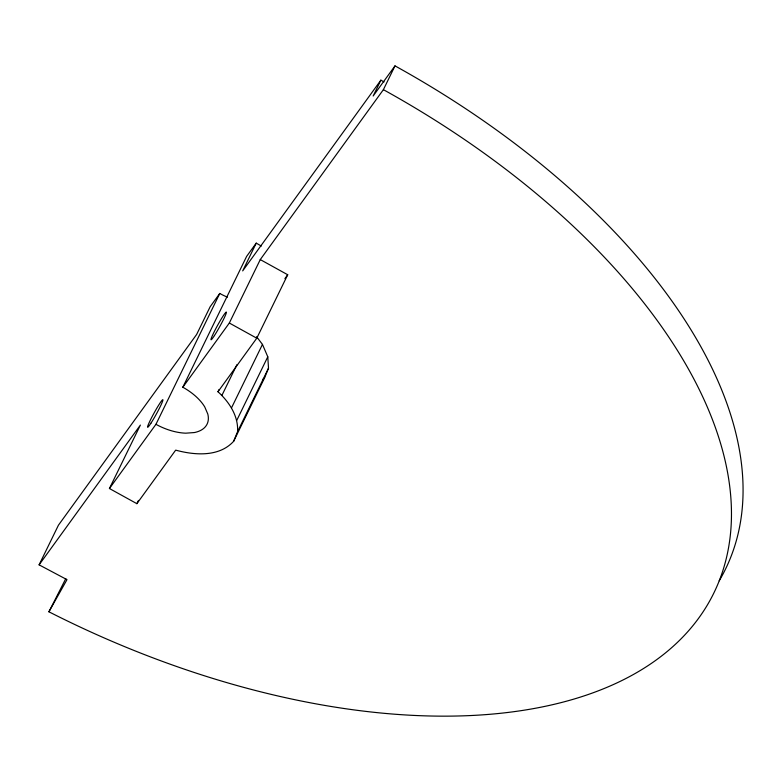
<?xml version="1.0" encoding="UTF-8"?>
<svg xmlns="http://www.w3.org/2000/svg" width="782" height="782" viewBox="0 0 782 782"><rect width="100%" height="100%" fill="white"/><g stroke="black" fill="none" stroke-linecap="round" stroke-linejoin="round"><path stroke-width="1.17" d="M719.215 580.791A571.447 308.714 26 0 0 394.998 65.874L383.395 89.666A571.447 308.714 26 0 1 704.426 609.764A571.447 308.714 26 0 1 48.924 611.798L66.988 579.648L39.1 564.848L140.379 425.076L109.431 488.515L136.879 503.676L175.676 450.129C194.679 455.3 219.146 457.216 233.652 441.283L237.572 431.644L268.509 368.205L267.786 356.797L262.459 344.412L256.574 336.7M233.652 441.283L264.599 377.843L268.509 368.205M39.1 564.848L58.435 525.201L196.634 334.471L210.172 306.71L219.762 293.465A41.935 22.658 26 0 0 227.454 297.18M48.924 611.798L65.776 578.67M109.431 488.515L155.95 424.313L219.762 293.465M155.95 424.313A41.935 22.658 26 0 0 185.754 433.179L194.356 432.554A41.935 22.658 26 0 0 207.787 414.01L204.757 406.953A41.935 22.658 26 0 0 182.822 387.227L246.633 256.379L256.232 243.134A71.895 38.836 26 0 1 261.266 246.066M256.232 243.134L242.694 270.895L380.883 80.165A503.256 271.882 26 0 1 384.06 81.924M136.879 503.676L138.482 500.392M182.822 387.227L229.331 323.025L260.269 259.585L383.395 89.666M237.572 431.644C238.52 415.985 229.116 401.899 217.973 391.743L219.038 389.563M221.951 395.321L236.897 364.695M380.883 80.165L373.151 96.02L394.998 65.874M217.973 391.743L256.779 338.195L287.717 274.756L260.269 259.585M231.521 407.852L262.459 344.412M236.838 420.237L267.786 356.797M284.892 278.646L287.717 274.756M262.938 379.29L264.599 377.843M229.331 323.025L256.779 338.195M150.946 423.17A15.728 1.241 -61.1 0 0 162.91 400.159A15.728 1.241 -61.1 0 0 151.884 417.119A15.728 1.241 -61.1 0 0 150.946 423.17M214.415 335.586A15.728 1.241 -61.1 0 0 226.379 312.565A15.728 1.241 -61.1 0 0 215.343 329.535A15.728 1.241 -61.1 0 0 214.415 335.586"/></g></svg>
